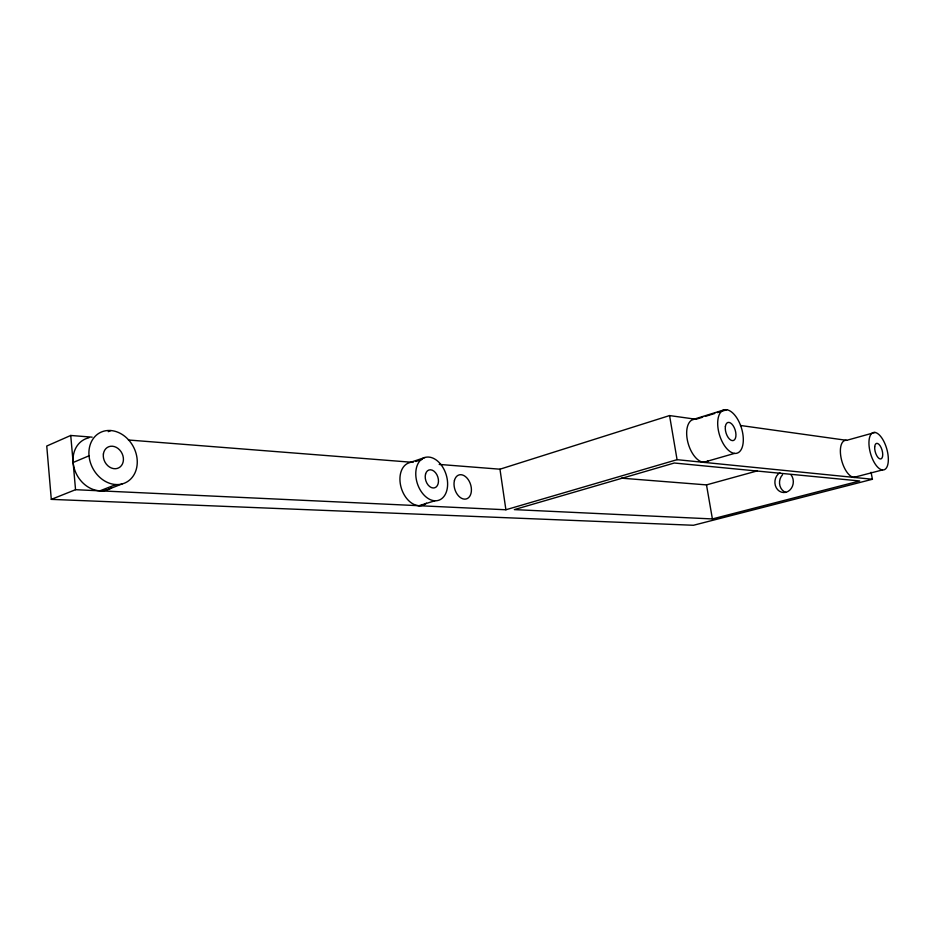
<?xml version="1.0" encoding="UTF-8"?>
<svg xmlns="http://www.w3.org/2000/svg" width="935" height="935" viewBox="0 0 935 935"><rect width="100%" height="100%" fill="white"/><g stroke="black" fill="none" stroke-linecap="round" stroke-linejoin="round"><path stroke-width="1.4" d="M92.168 437.159L70.733 435.465L46.75 446.03L51.296 499.372L693.454 525.271L872.425 479.258L871.058 472.268M108.238 431.678L110.879 430.544M73.129 462.486L89.024 455.812M51.296 499.372L75.548 489.695L505.893 509.762L677.069 459.681L872.425 479.258M99.94 490.828L115.975 484.552M106.064 490.209L122.099 483.944A28.085 22.978 62.2 0 0 128.001 439.263A28.085 22.978 62.2 0 0 89.141 449.361A28.085 22.978 62.2 0 0 122.099 483.944M424.934 457.484L409.179 462.79A22.276 15.135 72 0 0 402.506 491.413A22.276 15.135 72 0 0 426.395 503.17M415.783 461.493L422.339 459.284M439.193 464.414L499.968 469.195L669.565 415.572L696.002 419.266L702.688 417.197M692.917 419.546L723.713 409.986M705.364 416.367L714.726 413.469M717.402 412.639L726.752 409.729M418.985 505.718L434.868 500.786A22.487 15.077 72 0 0 443.634 468.68A22.487 15.077 72 0 0 416.589 467.301A22.487 15.077 72 0 0 434.868 500.786M703.482 462.334L734.536 453.405A22.604 11.512 73.2 0 0 739.012 421.802A22.604 11.512 73.2 0 0 717.951 419.441A22.604 11.512 73.2 0 0 734.536 453.405M740.485 425.483L846.678 440.338L875.02 432.449M621.179 478.147L706.498 484.891L757.081 470.948M853.842 477.388L882.43 469.954A19.39 8.438 74.1 0 0 884.463 442.664A19.39 8.438 74.1 0 0 869.012 440.946A19.39 8.438 74.1 0 0 882.43 469.954M712.4 518.937L859.686 480.964L674.31 463.012L514.332 509.61L712.4 518.937L706.498 484.891M128.446 439.999L413.153 462.369M669.565 415.572L677.069 459.681M499.968 469.195L505.893 509.762M70.733 435.465L75.548 489.695M856.074 476.99A19.132 8.625 74.2 0 1 841.594 460.184A19.132 8.625 74.2 0 1 846.678 440.338M708.333 460.826A22.265 11.723 73.2 0 1 688.324 443.996A22.265 11.723 73.2 0 1 696.002 419.266M111.545 487.813A27.77 22.966 61.7 0 1 75.899 472.911A27.77 22.966 61.7 0 1 88.895 437.802M785.809 492.429A10.507 9.198 -85 0 1 782.56 474.746M790.963 474.723A10.565 9.21 -85 0 1 789.666 490.244A10.565 9.21 -85 0 1 776.284 487.789A10.565 9.21 -85 0 1 779.907 472.701M454.445 480.426A12.541 8.228 72.6 0 0 464.485 499.138A12.541 8.228 72.6 0 0 469.206 481.209A12.541 8.228 72.6 0 0 454.445 480.426M103.399 453.966A11.699 9.572 62.2 0 0 117.039 468.493A11.699 9.572 62.2 0 0 119.645 449.934A11.699 9.572 62.2 0 0 103.399 453.966M425.565 473.987A9.362 6.288 72 0 0 433.115 487.988A9.362 6.288 72 0 0 436.844 474.664A9.362 6.288 72 0 0 425.565 473.987M725.385 426.418A9.42 4.792 73.2 0 0 732.257 440.619A9.42 4.792 73.2 0 0 734.185 427.505A9.42 4.792 73.2 0 0 725.385 426.418M874.692 446.848A8.076 3.518 74.1 0 0 880.256 458.968A8.076 3.518 74.1 0 0 881.144 447.655A8.076 3.518 74.1 0 0 874.692 446.848"/></g></svg>
